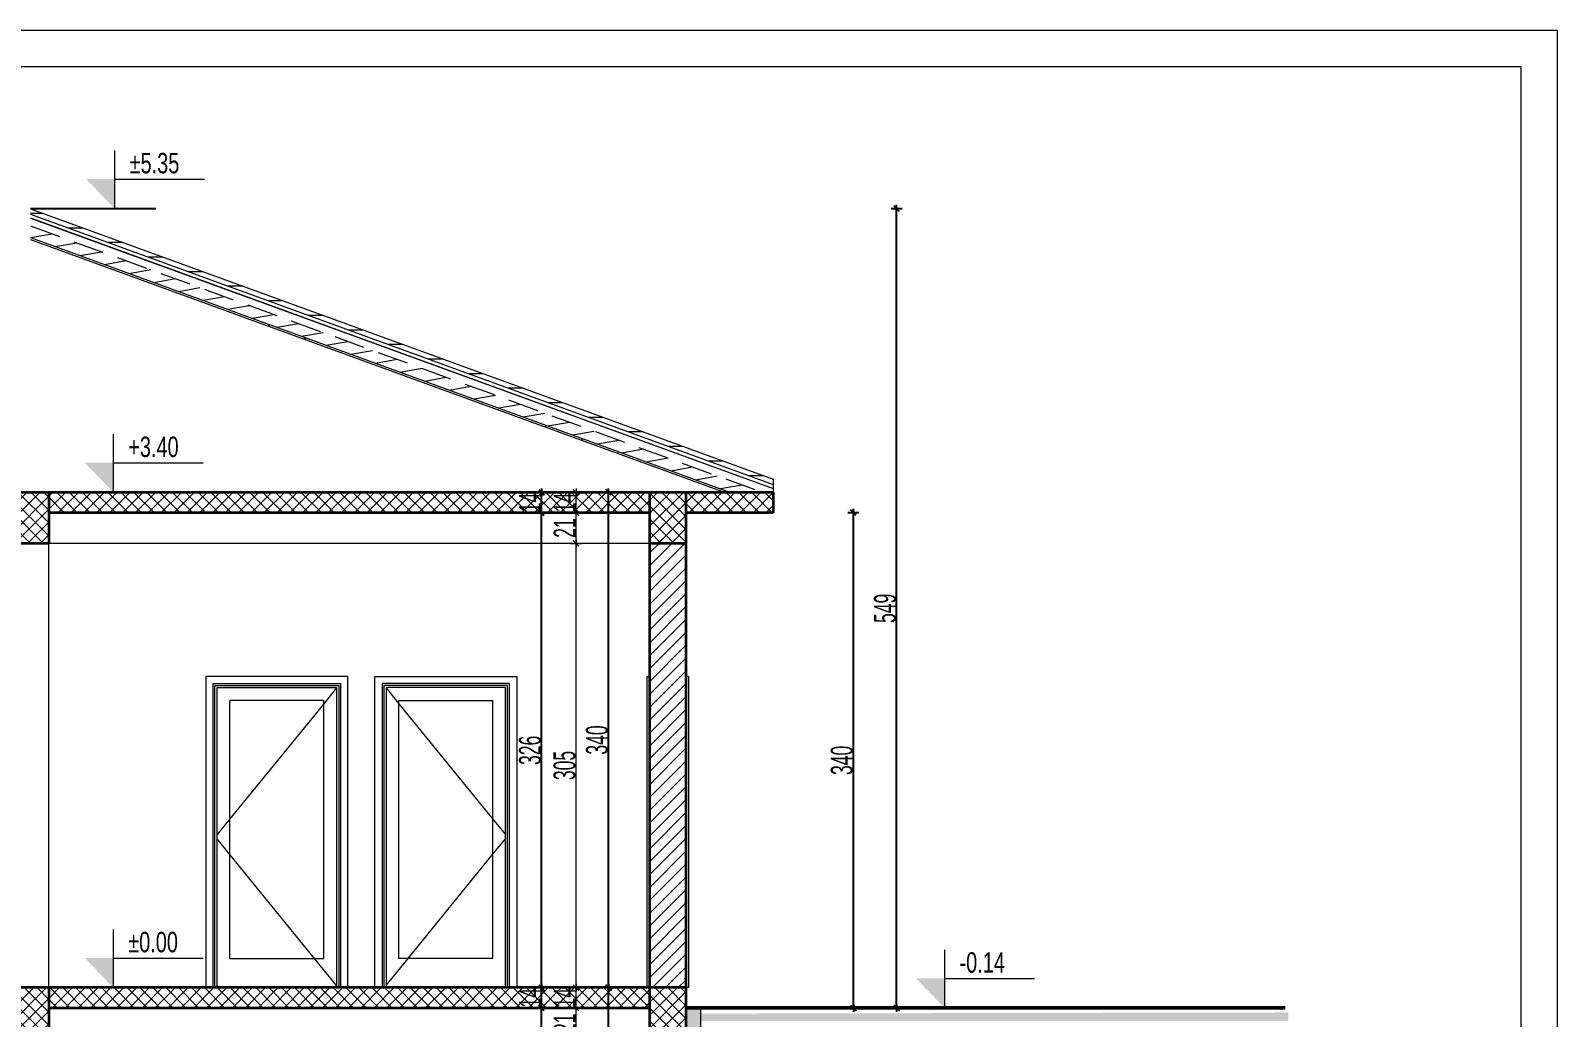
# Model space of a CAD drawing. Header units: millimetres. Extents: x -115530 to 122462, y -34508 to 119375.
# Drawn here: x 86478 to 96963, y 98928 to 105703 of the extents above; entities that cross this region are included whole.
import ezdxf

# ---------------------------------------------------------------- set-up
doc = ezdxf.new("R2010")
doc.units = ezdxf.units.MM
doc.header["$MEASUREMENT"] = 0
doc.linetypes.add('Hidden Line', pattern=[317.5, 211.666667, -105.833333])
for name, color, linetype, lineweight in [('101', 253, 'Continuous', 15), ('21', 7, 'Continuous', 50), ('dimenzija', 7, 'Continuous', 13), ('Fasada kontaktna', 40, 'Continuous', 20), ('New_Shell - Roof_Pen_No__141', 7, 'Continuous', 13), ('New_Shell - Roof_Pen_No__142', 7, 'Continuous', 13), ('New_Shell - Roof_Pen_No__152', 7, 'Continuous', 13), ('New_Shell - Roof_Pen_No__154', 7, 'Continuous', 13), ('New_Shell - Roof_Pen_No__156', 7, 'Continuous', 13), ('New_Site & Landscape - Terrain_Pen_No__53', 54, 'Continuous', 25), ('New_Structural - Bearing_Pen_No__27', 7, 'Continuous', 25), ('New_Structural - Bearing_Pen_No__29', 7, 'Continuous', 25), ('Roofs_Pen_No__1', 7, 'Continuous', 13)]:
    doc.layers.add(name, color=color, linetype=linetype, lineweight=lineweight)
for name, color, linetype, lineweight, true_color in [('HATCH 2', 7, 'Continuous', 9, 0x575757), ('New_Shell - Roof_Pen_No__159', 7, 'Continuous', 13, 0x97c9ff), ('New_Shell - Roof_Pen_No__172', 7, 'Continuous', 13, 0x6a6a6a), ('New_Shell - Roof_Pen_No__174', 7, 'Continuous', 13, 0x6a6a6a), ('New_Shell - Roof_Pen_No__176', 7, 'Continuous', 13, 0x6a6a6a), ('New_Structural - Bearing_Pen_No__168', 7, 'Continuous', 13, 0x6a6a6a), ('New_Structural - Bearing_Pen_No__3', 7, 'Continuous', 18, 0xff6600), ('New_Structural - Bearing_Pen_No__87', 7, 'Continuous', 13, 0x6a6a6a)]:
    doc.layers.add(name, color=color, linetype=linetype, lineweight=lineweight, true_color=true_color)
doc.styles.add('PLATEIA', font='CGSAPPS.shx', dxfattribs={"width": 0.6})
doc.styles.add('ROM', font='ROMANS.SHX', dxfattribs={"width": 0.7})
doc.dimstyles.new('50', dxfattribs={"dimtxt": 150, "dimasz": 0.5, "dimexe": 0.18, "dimexo": 0.0625, "dimgap": 4, "dimtad": 1, "dimdec": 0, "dimlfac": 0.1, "dimzin": 12, "dimdsep": 46, "dimtxsty": 'PLATEIA', "dimblk": 'A$C321216CB', "dimcen": 0.09, "dimse1": 1, "dimse2": 1, "dimclrd": 256, "dimclrt": 256, "dimadec": 3, "dimazin": 0, "dimtfac": 1, "dimtdec": 0, "dimtix": 1, "dimtmove": 2, "dimatfit": 3, "dimldrblk": 'A$C321216CB', "dimfxl": 1, "dimtolj": 1, "dimtzin": 0, "dimlwd": -1, "dimarcsym": 0})
pattern_1 = [(45, (-110329.44, 76693.47), (-44.194174, 44.194174), []), (135, (-110329.44, 76693.47), (-44.194174, -44.194174), [])]

# ---------------------------------------------------------------- blocks, each defined once
blk = doc.blocks.new('A$C321216CB')
for p, q in [((-54, 0), (54, 0)), ((-38, -38), (38, 38)), ((0, -75), (0, 75))]:
    blk.add_line(p, q)
blk = doc.blocks.new('*D956')
at = {"layer": 'DEFPOINTS', "color": 0, "transparency": 16777216}
for p in [(90224, 98993), (90787, 98993), (90414, 98783)]:
    blk.add_point(p, dxfattribs=at)
at = {"layer": 'dimenzija', "transparency": 16777216}
blk.add_line((90224, 98783), (90224, 98992), dxfattribs=at)
at = {"layer": 'dimenzija', "transparency": 16777216, "xscale": 0.5, "yscale": 0.5, "zscale": 0.5}
for p, rotation in [((90224, 98993), 90), ((90224, 98783), 270)]:
    blk.add_blockref('A$C321216CB', p, dxfattribs=dict(at, rotation=rotation))
at = {"layer": 'dimenzija', "transparency": 16777216, "insert": (90145, 98888), "char_height": 150, "attachment_point": 5, "rotation": 90, "style": 'PLATEIA'}
blk.add_mtext('\\A1;21', dxfattribs=at)
blk = doc.blocks.new('*D957')
at = {"layer": 'DEFPOINTS', "color": 0, "transparency": 16777216}
for p in [(90224, 99133), (90787, 99133), (90787, 98993)]:
    blk.add_point(p, dxfattribs=at)
at = {"layer": 'dimenzija', "transparency": 16777216}
for p, q in [((90224, 99133), (90224, 99134)), ((90224, 98993), (90224, 99133)), ((90224, 98992), (90224, 98992))]:
    blk.add_line(p, q, dxfattribs=at)
at = {"layer": 'dimenzija', "transparency": 16777216, "xscale": 0.5, "yscale": 0.5, "zscale": 0.5}
for p, rotation in [((90224, 99133), 270), ((90224, 98993), 90)]:
    blk.add_blockref('A$C321216CB', p, dxfattribs=dict(at, rotation=rotation))
at = {"layer": 'dimenzija', "transparency": 16777216, "insert": (90145, 99063), "char_height": 150, "attachment_point": 5, "rotation": 90, "style": 'PLATEIA'}
blk.add_mtext('\\A1;14', dxfattribs=at)
blk = doc.blocks.new('*D958')
at = {"transparency": 16777216}
blk.add_line((89987, 95733), (89987, 98991), dxfattribs=at)
at = {"layer": 'DEFPOINTS', "color": 0, "transparency": 16777216}
for p in [(89987, 98992), (89987, 98992), (89949, 95733)]:
    blk.add_point(p, dxfattribs=at)
at = {"transparency": 16777216, "xscale": 0.5, "yscale": 0.5, "zscale": 0.5}
for p, rotation in [((89987, 98992), 90), ((89987, 95733), 270)]:
    blk.add_blockref('A$C321216CB', p, dxfattribs=dict(at, rotation=rotation))
at = {"transparency": 16777216, "insert": (89908, 97362), "char_height": 150, "attachment_point": 5, "rotation": 90, "style": 'PLATEIA'}
blk.add_mtext('\\A1;326', dxfattribs=at)
blk = doc.blocks.new('*D959')
at = {"transparency": 16777216}
for p, q in [((89987, 99133), (89987, 99134)), ((89987, 98993), (89987, 99133)), ((89987, 98992), (89987, 98992))]:
    blk.add_line(p, q, dxfattribs=at)
at = {"layer": 'DEFPOINTS', "color": 0, "transparency": 16777216}
for p in [(89987, 99133), (89987, 99133), (89987, 98993)]:
    blk.add_point(p, dxfattribs=at)
at = {"transparency": 16777216, "xscale": 0.5, "yscale": 0.5, "zscale": 0.5}
for p, rotation in [((89987, 99133), 270), ((89987, 98993), 90)]:
    blk.add_blockref('A$C321216CB', p, dxfattribs=dict(at, rotation=rotation))
at = {"transparency": 16777216, "insert": (89908, 99063), "char_height": 150, "attachment_point": 5, "rotation": 90, "style": 'PLATEIA'}
blk.add_mtext('\\A1;14', dxfattribs=at)
blk = doc.blocks.new('*D960')
at = {"transparency": 16777216}
blk.add_line((90447, 95733), (90447, 99132), dxfattribs=at)
at = {"layer": 'DEFPOINTS', "color": 0, "transparency": 16777216}
for p in [(90447, 99133), (90447, 99133), (90414, 95733)]:
    blk.add_point(p, dxfattribs=at)
at = {"transparency": 16777216, "xscale": 0.5, "yscale": 0.5, "zscale": 0.5}
for p, rotation in [((90447, 99133), 90), ((90447, 95733), 270)]:
    blk.add_blockref('A$C321216CB', p, dxfattribs=dict(at, rotation=rotation))
at = {"transparency": 16777216, "insert": (90368, 97433), "char_height": 150, "attachment_point": 5, "rotation": 90, "style": 'PLATEIA'}
blk.add_mtext('\\A1;340', dxfattribs=at)
blk = doc.blocks.new('*D967')
at = {"layer": 'DEFPOINTS', "color": 0, "transparency": 16777216}
for p in [(90224, 102183), (90728, 102183), (90414, 99133)]:
    blk.add_point(p, dxfattribs=at)
at = {"layer": 'dimenzija', "transparency": 16777216}
blk.add_line((90224, 99133), (90224, 102182), dxfattribs=at)
at = {"layer": 'dimenzija', "transparency": 16777216, "xscale": 0.5, "yscale": 0.5, "zscale": 0.5}
for p, rotation in [((90224, 102183), 90), ((90224, 99133), 270)]:
    blk.add_blockref('A$C321216CB', p, dxfattribs=dict(at, rotation=rotation))
at = {"layer": 'dimenzija', "transparency": 16777216, "insert": (90145, 100658), "char_height": 150, "attachment_point": 5, "rotation": 90, "style": 'PLATEIA'}
blk.add_mtext('\\A1;305', dxfattribs=at)
blk = doc.blocks.new('*D968')
at = {"layer": 'DEFPOINTS', "color": 0, "transparency": 16777216}
for p in [(90224, 102393), (90787, 102393), (90414, 102183)]:
    blk.add_point(p, dxfattribs=at)
at = {"layer": 'dimenzija', "transparency": 16777216}
blk.add_line((90224, 102183), (90224, 102392), dxfattribs=at)
at = {"layer": 'dimenzija', "transparency": 16777216, "xscale": 0.5, "yscale": 0.5, "zscale": 0.5}
for p, rotation in [((90224, 102393), 90), ((90224, 102183), 270)]:
    blk.add_blockref('A$C321216CB', p, dxfattribs=dict(at, rotation=rotation))
at = {"layer": 'dimenzija', "transparency": 16777216, "insert": (90145, 102288), "char_height": 150, "attachment_point": 5, "rotation": 90, "style": 'PLATEIA'}
blk.add_mtext('\\A1;21', dxfattribs=at)
blk = doc.blocks.new('*D969')
at = {"layer": 'DEFPOINTS', "color": 0, "transparency": 16777216}
for p in [(90224, 102533), (90787, 102533), (90787, 102393)]:
    blk.add_point(p, dxfattribs=at)
at = {"layer": 'dimenzija', "transparency": 16777216}
for p, q in [((90224, 102533), (90224, 102534)), ((90224, 102393), (90224, 102533)), ((90224, 102392), (90224, 102392))]:
    blk.add_line(p, q, dxfattribs=at)
at = {"layer": 'dimenzija', "transparency": 16777216, "xscale": 0.5, "yscale": 0.5, "zscale": 0.5}
for p, rotation in [((90224, 102533), 270), ((90224, 102393), 90)]:
    blk.add_blockref('A$C321216CB', p, dxfattribs=dict(at, rotation=rotation))
at = {"layer": 'dimenzija', "transparency": 16777216, "insert": (90145, 102463), "char_height": 150, "attachment_point": 5, "rotation": 90, "style": 'PLATEIA'}
blk.add_mtext('\\A1;14', dxfattribs=at)
blk = doc.blocks.new('*D970')
at = {"transparency": 16777216}
blk.add_line((89987, 99133), (89987, 102391), dxfattribs=at)
at = {"layer": 'DEFPOINTS', "color": 0, "transparency": 16777216}
for p in [(89987, 102392), (89987, 102392), (89949, 99133)]:
    blk.add_point(p, dxfattribs=at)
at = {"transparency": 16777216, "xscale": 0.5, "yscale": 0.5, "zscale": 0.5}
for p, rotation in [((89987, 102392), 90), ((89987, 99133), 270)]:
    blk.add_blockref('A$C321216CB', p, dxfattribs=dict(at, rotation=rotation))
at = {"transparency": 16777216, "insert": (89908, 100762), "char_height": 150, "attachment_point": 5, "rotation": 90, "style": 'PLATEIA'}
blk.add_mtext('\\A1;326', dxfattribs=at)
blk = doc.blocks.new('*D971')
at = {"transparency": 16777216}
for p, q in [((89987, 102533), (89987, 102534)), ((89987, 102393), (89987, 102533)), ((89987, 102392), (89987, 102392))]:
    blk.add_line(p, q, dxfattribs=at)
at = {"layer": 'DEFPOINTS', "color": 0, "transparency": 16777216}
for p in [(89987, 102533), (89987, 102533), (89987, 102393)]:
    blk.add_point(p, dxfattribs=at)
at = {"transparency": 16777216, "xscale": 0.5, "yscale": 0.5, "zscale": 0.5}
for p, rotation in [((89987, 102533), 270), ((89987, 102393), 90)]:
    blk.add_blockref('A$C321216CB', p, dxfattribs=dict(at, rotation=rotation))
at = {"transparency": 16777216, "insert": (89908, 102463), "char_height": 150, "attachment_point": 5, "rotation": 90, "style": 'PLATEIA'}
blk.add_mtext('\\A1;14', dxfattribs=at)
blk = doc.blocks.new('*D972')
at = {"transparency": 16777216}
blk.add_line((90447, 99133), (90447, 102532), dxfattribs=at)
at = {"layer": 'DEFPOINTS', "color": 0, "transparency": 16777216}
for p in [(90447, 102533), (90447, 102533), (90414, 99133)]:
    blk.add_point(p, dxfattribs=at)
at = {"transparency": 16777216, "xscale": 0.5, "yscale": 0.5, "zscale": 0.5}
for p, rotation in [((90447, 102533), 90), ((90447, 99133), 270)]:
    blk.add_blockref('A$C321216CB', p, dxfattribs=dict(at, rotation=rotation))
at = {"transparency": 16777216, "insert": (90368, 100833), "char_height": 150, "attachment_point": 5, "rotation": 90, "style": 'PLATEIA'}
blk.add_mtext('\\A1;340', dxfattribs=at)
blk = doc.blocks.new('*D1019')
at = {"transparency": 16777216}
blk.add_line((92128, 98993), (92128, 102392), dxfattribs=at)
at = {"layer": 'DEFPOINTS', "color": 0, "transparency": 16777216}
for p in [(91578, 102393), (92128, 102393), (92226, 98993)]:
    blk.add_point(p, dxfattribs=at)
at = {"transparency": 16777216, "xscale": 0.5, "yscale": 0.5, "zscale": 0.5}
for p, rotation in [((92128, 102393), 90), ((92128, 98993), 270)]:
    blk.add_blockref('A$C321216CB', p, dxfattribs=dict(at, rotation=rotation))
at = {"transparency": 16777216, "insert": (92049, 100693), "char_height": 150, "attachment_point": 5, "rotation": 90, "style": 'PLATEIA'}
blk.add_mtext('\\A1;340', dxfattribs=at)
blk = doc.blocks.new('*D1020')
at = {"transparency": 16777216}
blk.add_line((92425, 98993), (92425, 104480), dxfattribs=at)
at = {"layer": 'DEFPOINTS', "color": 0, "transparency": 16777216}
for p in [(87338, 104480), (92425, 104480), (92404, 98993)]:
    blk.add_point(p, dxfattribs=at)
at = {"transparency": 16777216, "xscale": 0.5, "yscale": 0.5, "zscale": 0.5}
for p, rotation in [((92425, 104480), 90), ((92425, 98993), 270)]:
    blk.add_blockref('A$C321216CB', p, dxfattribs=dict(at, rotation=rotation))
at = {"transparency": 16777216, "insert": (92346, 101737), "char_height": 150, "attachment_point": 5, "rotation": 90, "style": 'PLATEIA'}
blk.add_mtext('\\A1;549', dxfattribs=at)
blk = doc.blocks.new('ff')
at = {"linetype": 'Continuous', "lineweight": 0, "true_color": 0xb5b5b5}
blk.add_hatch(color=253, dxfattribs=at).paths.add_polyline_path([(196305, 119050), (196306, 119000), (200443, 119000), (200443, 119058)])
at = {"layer": '101', "linetype": 'Continuous', "lineweight": 15}
blk.add_line((196315, 119289), (196296, 119289), dxfattribs=at)
at = {"layer": '21', "linetype": 'Continuous', "lineweight": 50, "flags": 128}
blk.add_lwpolyline([(196306, 119089), (200421, 119089)], dxfattribs=at)

msp = doc.modelspace()

# ---------------------------------------------------------------- hatches: boundary and pattern name
h = msp.add_hatch(color=0)
h.dxf.hatch_style = 2
h.paths.add_polyline_path([(87056.81, 104480.47), (86859.96, 104683.67), (87056.81, 104683.67)])
h = msp.add_hatch(color=0)
h.dxf.hatch_style = 2
h.paths.add_polyline_path([(87047.31, 102532.98), (86850.46, 102736.18), (87047.31, 102736.18)])
h = msp.add_hatch(color=0)
h.dxf.hatch_style = 2
h.paths.add_polyline_path([(87047.31, 99132.98), (86850.46, 99336.18), (87047.31, 99336.18)])
h = msp.add_hatch(color=0)
h.dxf.hatch_style = 2
h.paths.add_polyline_path([(92755.28, 98992.98), (92558.43, 99196.18), (92755.28, 99196.18)])
at = {"layer": 'Fasada kontaktna'}
h = msp.add_hatch(dxfattribs=at)
h.set_pattern_fill('HONEY', color=256, scale=200)
h.set_pattern_definition([(0, (133725.344, 102627.874), (37.5, 21.650635), [25, -50]), (120, (133725.344, 102627.874), (-37.5, 21.650635), [25, -50]), (60, (133725.344, 102627.874), (0, 43.30127), [-50, 25])])
h.paths.add_polyline_path([(91078.2, 95276.93), (90978.2, 95276.93), (90978.2, 98992.98), (91078.2, 98992.98)])
at = {"layer": 'HATCH 2', "linetype": 'Continuous', "lineweight": 13}
h = msp.add_hatch(dxfattribs=at)
h.set_pattern_fill('ANSI37', color=256, scale=500, style=0)
h.set_pattern_definition(pattern_1)
h.paths.add_polyline_path([(86603.19, 102532.98), (86353.19, 102532.98), (86353.19, 102182.98), (86603.19, 102182.98)])
h = msp.add_hatch(dxfattribs=at)
h.set_pattern_fill('ANSI37', color=256, scale=500, style=0)
h.set_pattern_definition(pattern_1)
h.paths.add_polyline_path([(86603.19, 102532.98), (86603.19, 102392.98), (90728.19, 102392.98), (90728.19, 102532.98)])
h = msp.add_hatch(dxfattribs=at)
h.set_pattern_fill('ANSI37', color=256, scale=500, style=0)
h.set_pattern_definition(pattern_1)
h.paths.add_polyline_path([(90978.19, 102532.98), (90728.19, 102532.98), (90728.19, 102182.98), (90978.19, 102182.98)])
h = msp.add_hatch(dxfattribs=at)
h.set_pattern_fill('ANSI37', color=256, scale=500, style=0)
h.set_pattern_definition(pattern_1)
h.paths.add_polyline_path([(91578.19, 102532.98), (90978.19, 102532.98), (90978.19, 102392.98), (91578.19, 102392.98)])
h = msp.add_hatch(dxfattribs=at)
h.set_pattern_fill('ANSI37', color=256, scale=500, style=0)
h.set_pattern_definition(pattern_1)
h.paths.add_polyline_path([(86603.19, 99132.98), (86353.19, 99132.98), (86353.19, 98782.98), (86603.19, 98782.98)])
h = msp.add_hatch(dxfattribs=at)
h.set_pattern_fill('ANSI37', color=256, scale=500, style=0)
h.set_pattern_definition(pattern_1)
h.paths.add_polyline_path([(86603.19, 99132.98), (86603.19, 98992.98), (90728.19, 98992.98), (90728.19, 99132.98)])
h = msp.add_hatch(dxfattribs=at)
h.set_pattern_fill('ANSI37', color=256, scale=500, style=0)
h.set_pattern_definition(pattern_1)
h.paths.add_polyline_path([(90978.19, 99132.98), (90728.19, 99132.98), (90728.19, 98782.98), (90978.19, 98782.98)])
at = {"layer": 'New_Shell - Roof_Pen_No__172', "linetype": 'Continuous', "lineweight": 13, "true_color": 0xbf8080}
h = msp.add_hatch(dxfattribs=at)
h.set_pattern_fill('ROOF_TILE', color=23, style=0, pattern_type=2)
h.set_pattern_definition([(0, (23964, 68949.79), (0, 100), [])])
h.paths.add_polyline_path([(86478.19, 104443.22), (91578.19, 102586.97), (91578.19, 102624.22), (86478.19, 104480.47)])
at = {"layer": 'New_Shell - Roof_Pen_No__174', "linetype": 'Continuous', "lineweight": 13, "true_color": 0xe4ad2c}
h = msp.add_hatch(dxfattribs=at)
h.set_pattern_fill('WOOD', color=42, style=0, pattern_type=2)
h.set_pattern_definition([(10, (23964, 68949.785), (-15.62834, 88.6327), [])])
h.paths.add_polyline_path([(91285.04, 102532.98), (91504.32, 102532.98), (86478.19, 104362.34), (86478.19, 104282.53)])
at = {"layer": 'New_Shell - Roof_Pen_No__176', "linetype": 'Continuous', "lineweight": 15, "true_color": 0x93a0c6}
h = msp.add_hatch(dxfattribs=at)
h.set_pattern_fill('PLASTER', color=253, style=0, pattern_type=2)
h.set_pattern_definition([(0, (23964, 68949.79), (0, 173.2051), [0, -100]), (0, (24014, 69036.39), (0, 173.2051), [0, -100])])
h.paths.add_polyline_path([(86478.19, 104269.23), (91578.19, 102412.98), (91578.19, 102426.28), (86478.19, 104282.53)])
at = {"layer": 'New_Structural - Bearing_Pen_No__168', "linetype": 'Continuous', "lineweight": 13, "true_color": 0x9ea0a3}
h = msp.add_hatch(dxfattribs=at)
h.set_pattern_fill('ANSI31', color=253, scale=500, style=0)
h.set_pattern_definition([(45, (-126764.08, 62462.3), (-44.194174, 44.194174), [])])
h.paths.add_polyline_path([(90978.19, 102182.98), (90728.19, 102182.98), (90728.19, 99132.98), (90978.19, 99132.98)])

# ---------------------------------------------------------------- linework, layer by layer
msp.add_line((87337.64, 104480.47), (86478.19, 104480.47))
at = {"color": 0, "lineweight": 5}
for points in [[(87056.81, 104480.47), (87056.81, 104880.47)], [(87056.81, 104683.67), (87672.76, 104683.67)], [(87047.31, 102532.98), (87047.31, 102932.98)], [(87047.31, 102736.18), (87663.26, 102736.18)], [(87047.31, 99132.98), (87047.31, 99532.98)], [(87047.31, 99336.18), (87663.26, 99336.18)], [(92755.28, 98992.98), (92755.28, 99392.98)], [(92755.28, 99196.18), (93371.23, 99196.18)]]:
    msp.add_lwpolyline(points, dxfattribs=at)
at = {"layer": 'New_Shell - Roof_Pen_No__141', "color": 7, "linetype": 'Continuous', "lineweight": 20}
for p, q in [((86478.19, 104416.62), (91578.19, 102560.37)), ((86478.19, 104415.55), (91578.19, 102559.31)), ((91578.19, 102559.31), (91578.19, 102532.98))]:
    msp.add_line(p, q, dxfattribs=at)
at = {"layer": 'New_Shell - Roof_Pen_No__142', "color": 8, "linetype": 'Hidden Line', "lineweight": 13}
msp.add_line((86478.19, 104362.34), (91504.32, 102532.98), dxfattribs=at)
at = {"layer": 'New_Shell - Roof_Pen_No__152', "color": 15, "linetype": 'Continuous', "lineweight": 20}
for p, q in [((86478.19, 104480.47), (91578.19, 102624.22)), ((86478.19, 104443.22), (91578.19, 102586.97)), ((91578.19, 102624.22), (91578.19, 102586.97))]:
    msp.add_line(p, q, dxfattribs=at)
at = {"layer": 'New_Shell - Roof_Pen_No__154', "color": 42, "linetype": 'Continuous', "lineweight": 20, "true_color": 0xbd8b17}
msp.add_line((86478.19, 104282.53), (91285.04, 102532.98), dxfattribs=at)
at = {"layer": 'New_Shell - Roof_Pen_No__156', "color": 165, "linetype": 'Continuous', "lineweight": 20, "true_color": 0x54689e}
msp.add_line((86478.19, 104269.23), (91248.49, 102532.98), dxfattribs=at)
at = {"layer": 'New_Shell - Roof_Pen_No__159', "color": 151, "linetype": 'Continuous', "lineweight": 0, "true_color": 0x97c9ff}
msp.add_line((91578.19, 102586.97), (91578.19, 102560.37), dxfattribs=at)
at = {"layer": 'New_Site & Landscape - Terrain_Pen_No__53', "color": 54, "linetype": 'Continuous', "lineweight": 35}
msp.add_line((90978.19, 98992.98), (93474.73, 98992.98), dxfattribs=at)
at = {"layer": 'New_Structural - Bearing_Pen_No__27', "color": 7, "linetype": 'Continuous', "lineweight": 35}
for p, q in [((90728.19, 102182.98), (90728.19, 99132.98)), ((90978.19, 102182.98), (90978.19, 99132.98))]:
    msp.add_line(p, q, dxfattribs=at)
at = {"layer": 'New_Structural - Bearing_Pen_No__29', "color": 7, "linetype": 'Continuous', "lineweight": 35}
for p, q in [((86603.19, 102532.98), (86353.19, 102532.98)), ((90728.19, 102532.98), (86603.19, 102532.98)), ((86603.19, 102532.98), (86603.19, 102392.98)), ((90728.19, 102532.98), (90728.19, 102392.98)), ((90978.19, 102532.98), (90728.19, 102532.98)), ((91578.19, 102532.98), (90978.19, 102532.98)), ((90978.19, 102532.98), (90978.19, 102392.98)), ((90728.19, 102392.98), (86603.19, 102392.98)), ((86603.19, 102392.98), (86603.19, 102182.98)), ((90728.19, 102392.98), (90728.19, 102182.98)), ((91578.19, 102392.98), (90978.19, 102392.98)), ((90978.19, 102392.98), (90978.19, 102182.98)), ((91578.19, 102412.98), (91578.19, 102392.98)), ((86603.19, 102182.98), (86353.19, 102182.98)), ((90978.19, 102182.98), (90728.19, 102182.98)), ((86603.19, 99132.98), (86353.19, 99132.98)), ((90728.19, 99132.98), (86603.19, 99132.98)), ((86603.19, 99132.98), (86603.19, 98992.98)), ((90978.19, 99132.98), (90728.19, 99132.98)), ((90728.19, 99132.98), (90728.19, 98992.98)), ((90978.19, 99132.98), (90978.19, 98782.98)), ((90728.19, 98992.98), (86603.19, 98992.98)), ((86603.19, 98992.98), (86603.19, 98782.98)), ((90728.19, 98992.98), (90728.19, 98782.98))]:
    msp.add_line(p, q, dxfattribs=at)
at = {"layer": 'New_Structural - Bearing_Pen_No__29', "color": 7, "linetype": 'Continuous', "lineweight": 35, "flags": 128}
msp.add_lwpolyline([(91578.19, 102532.98), (91578.19, 102506.1), (91578.19, 102426.28), (91578.19, 102412.98)], dxfattribs=at)
at = {"layer": 'New_Structural - Bearing_Pen_No__3', "color": 30, "linetype": 'Continuous', "lineweight": 18, "true_color": 0xff6600}
for p, q in [((90709.19, 101269.98), (90728.19, 101269.98)), ((90997.19, 101269.98), (90978.19, 101269.98))]:
    msp.add_line(p, q, dxfattribs=at)
at = {"layer": 'New_Structural - Bearing_Pen_No__87', "color": 251, "linetype": 'Continuous', "lineweight": 20, "true_color": 0x6a6a6a}
for p, q in [((86603.19, 99132.98), (86603.19, 102182.98)), ((90728.19, 102182.98), (86603.19, 102182.98)), ((87682.19, 101269.98), (87682.19, 99132.98)), ((88656.19, 101269.98), (87682.19, 101269.98)), ((87732.19, 99132.98), (87732.19, 101219.98)), ((87732.19, 101219.98), (88606.19, 101219.98)), ((87744.19, 99132.98), (87744.19, 101207.98)), ((87744.19, 101207.98), (88594.19, 101207.98)), ((87759.19, 99132.98), (87759.19, 101192.98)), ((87759.19, 101192.98), (88579.19, 101192.98)), ((88579.19, 101190.25), (88491.19, 101082.23)), ((88579.19, 101192.98), (88579.19, 99132.98)), ((88594.19, 101207.98), (88594.19, 99132.98)), ((88606.19, 101219.98), (88606.19, 99132.98)), ((88656.19, 99132.98), (88656.19, 101269.98)), ((88842.31, 99132.98), (88842.31, 101269.98)), ((88842.31, 101269.98), (89816.31, 101269.98)), ((88892.31, 101219.98), (88892.31, 99132.98)), ((89766.31, 101219.98), (88892.31, 101219.98)), ((88904.31, 101207.98), (88904.31, 99132.98)), ((89754.31, 101207.98), (88904.31, 101207.98)), ((88919.31, 101192.98), (88919.31, 99132.98)), ((89739.31, 101192.98), (88919.31, 101192.98)), ((88919.31, 101190.25), (89007.31, 101082.23)), ((89739.31, 99132.98), (89739.31, 101192.98)), ((89754.31, 99132.98), (89754.31, 101207.98)), ((89766.31, 99132.98), (89766.31, 101219.98)), ((89816.31, 101269.98), (89816.31, 99132.98)), ((90709.19, 101269.98), (90709.19, 99132.98)), ((90997.19, 101269.98), (90997.19, 99132.98)), ((88491.19, 101104.98), (87847.19, 101104.98)), ((87847.19, 99332.98), (87847.19, 101104.98)), ((88491.19, 101082.23), (87847.19, 100291.73)), ((88491.19, 99332.98), (88491.19, 101104.98)), ((89007.31, 99332.98), (89007.31, 101104.98)), ((89007.31, 101104.98), (89651.31, 101104.98)), ((89007.31, 101082.23), (89651.31, 100291.73)), ((89651.31, 101104.98), (89651.31, 99332.98)), ((87847.19, 100291.73), (87759.19, 100183.71)), ((89651.31, 100291.73), (89739.31, 100183.71)), ((87847.19, 100046.23), (87759.19, 100154.25)), ((89651.31, 100046.23), (89739.31, 100154.25)), ((88428.26, 99332.98), (87847.19, 100046.23)), ((89070.24, 99332.98), (89651.31, 100046.23)), ((87847.19, 99332.98), (88491.19, 99332.98)), ((88579.19, 99147.71), (88428.26, 99332.98)), ((88919.31, 99147.71), (89070.24, 99332.98)), ((89651.31, 99332.98), (89007.31, 99332.98)), ((90997.19, 99132.98), (90978.19, 99132.98))]:
    msp.add_line(p, q, dxfattribs=at)
msp.add_lwpolyline([(91078.2, 95276.93), (90978.2, 95276.93), (90978.2, 98992.98), (91078.2, 98992.98)], close=True, dxfattribs=at)
at = {"layer": 'Roofs_Pen_No__1'}
for points in [[(75962.87, 90853.35), (96962.87, 90853.35), (96962.87, 105703.35), (75962.87, 105703.35)], [(77212.87, 91103.35), (96712.87, 91103.35), (96712.87, 105453.35), (77212.87, 105453.35)]]:
    msp.add_lwpolyline(points, close=True, dxfattribs=at)

# ---------------------------------------------------------------- block references
at = {"layer": 'dimenzija'}
msp.add_blockref('ff', (-105327.45, -20095.56), dxfattribs=at)

# ---------------------------------------------------------------- texts
at = {"color": 0, "char_height": 140, "attachment_point": 1, "style": 'ROM'}
for s, insert in [('{\\fHelvetica|b0|i0|c0|p1;±5.35}', (87158.41, 104863.12)), ('{\\fHelvetica|b0|i0|c0|p1;+3.40}', (87148.91, 102915.63)), ('{\\fHelvetica|b0|i0|c0|p1;±0.00}', (87148.91, 99515.63)), ('{\\fHelvetica|b0|i0|c0|p1;-0.14}', (92856.88, 99375.63))]:
    msp.add_mtext(s, dxfattribs=dict(at, insert=insert))

# ---------------------------------------------------------------- dimensions: what is measured, and where the dimension line sits
for base, p1, p2, picture, middle in [((92425.27, 104480.47), (92404.05, 98992.98), (87337.64, 104480.47), '*D1020', (92346.27, 101736.72)), ((89987.07, 102532.98), (89987.07, 102392.98), (89987.07, 102532.98), '*D971', (89908.07, 102462.98)), ((90447.04, 102532.98), (90413.99, 99132.98), (90447.04, 102532.98), '*D972', (90368.04, 100832.98)), ((89987.07, 102391.98), (89949.31, 99132.98), (89987.07, 102391.98), '*D970', (89908.07, 100762.48)), ((92128, 102392.98), (92226.46, 98992.98), (91578.19, 102392.98), '*D1019', (92049, 100692.98)), ((89987.07, 99132.98), (89987.07, 98992.98), (89987.07, 99132.98), '*D959', (89908.07, 99062.98)), ((90447.04, 99132.98), (90413.99, 95732.98), (90447.04, 99132.98), '*D960', (90368.04, 97432.98)), ((89987.07, 98991.98), (89949.31, 95732.98), (89987.07, 98991.98), '*D958', (89908.07, 97362.48))]:
    dim = msp.add_linear_dim(base=base, p1=p1, p2=p2, angle=90, dimstyle='50')
    dim.commit()
    dim.dimension.update_dxf_attribs({"geometry": picture, "text_midpoint": middle})
at = {"layer": 'dimenzija'}
for base, p1, p2, picture, middle in [((90223.56, 102532.98), (90786.55, 102392.98), (90786.55, 102532.98), '*D969', (90144.56, 102462.98)), ((90223.56, 102392.98), (90413.99, 102182.98), (90786.55, 102392.98), '*D968', (90144.56, 102287.98)), ((90223.56, 102182.98), (90413.99, 99132.98), (90728.19, 102182.98), '*D967', (90144.56, 100657.98)), ((90223.56, 99132.98), (90786.55, 98992.98), (90786.55, 99132.98), '*D957', (90144.56, 99062.98)), ((90223.56, 98992.98), (90413.99, 98782.98), (90786.55, 98992.98), '*D956', (90144.56, 98887.98))]:
    dim = msp.add_linear_dim(base=base, p1=p1, p2=p2, angle=90, dimstyle='50', dxfattribs=at)
    dim.commit()
    dim.dimension.update_dxf_attribs({"geometry": picture, "text_midpoint": middle})

doc.saveas('drawing.dxf')
